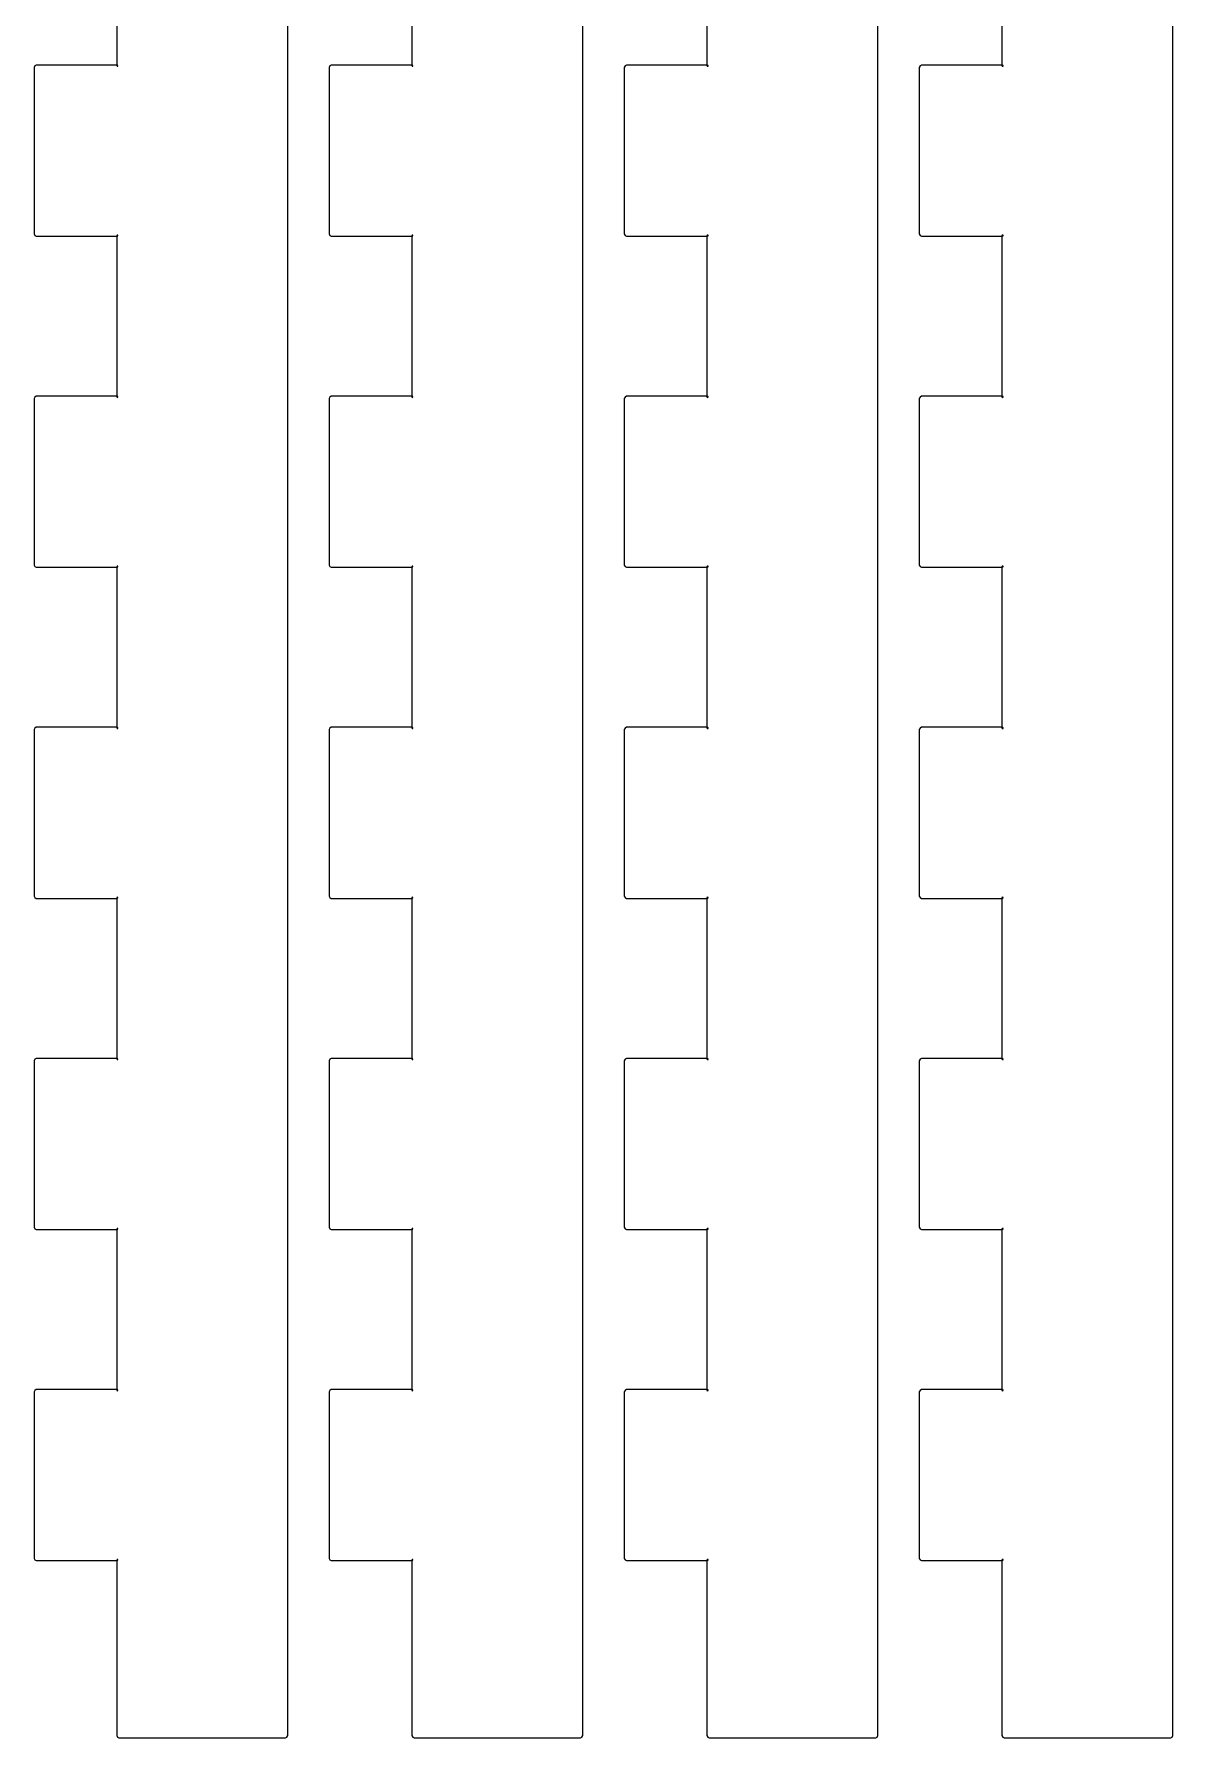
# Model space of a CAD drawing. Header units: millimetres. Extents: x -246 to 1649, y -181 to 287.
# Drawn here: x 1556.2 to 1597.5, y 21.7 to 83.4 of the extents above; entities that cross this region are included whole.
import ezdxf

# ---------------------------------------------------------------- set-up
doc = ezdxf.new("R2010")
doc.units = ezdxf.units.MM
doc.header["$MEASUREMENT"] = 0
doc.layers.add('mlk v1_0', color=7, linetype='Continuous')

msp = doc.modelspace()

# ---------------------------------------------------------------- linework, layer by layer
at = {"layer": 'mlk v1_0'}
for p, q in [((1565.4, 24.8006), (1565.4, 253.65)), ((1576.1, 24.8006), (1576.1, 253.65)), ((1586.8, 24.8006), (1586.8, 253.65)), ((1597.5, 24.8006), (1597.5, 253.65)), ((1559.2, 88.1257), (1559.2, 82.3253)), ((1569.9, 88.1257), (1569.9, 82.3253)), ((1580.6, 88.1257), (1580.6, 82.3253)), ((1591.3, 88.1257), (1591.3, 82.3253)), ((1556.23, 82.2964), (1556.2, 82.2427)), ((1556.2, 82.2427), (1556.2, 82.2247)), ((1556.2, 82.2247), (1556.2, 76.2247)), ((1556.28, 82.3253), (1556.23, 82.2964)), ((1556.3, 82.3253), (1556.28, 82.3253)), ((1559.2, 82.3253), (1556.3, 82.3253)), ((1559.21, 82.3253), (1559.2, 82.3253)), ((1559.2, 82.3253), (1559.2, 82.3158)), ((1559.2, 82.3158), (1559.21, 82.284)), ((1559.24, 82.3115), (1559.21, 82.3253)), ((1559.21, 82.284), (1559.24, 82.2882)), ((1559.24, 82.2882), (1559.24, 82.3115)), ((1566.93, 82.2964), (1566.9, 82.2427)), ((1566.9, 82.2427), (1566.9, 82.2247)), ((1566.9, 82.2247), (1566.9, 76.2247)), ((1566.98, 82.3253), (1566.93, 82.2964)), ((1567, 82.3253), (1566.98, 82.3253)), ((1569.9, 82.3253), (1567, 82.3253)), ((1569.91, 82.3253), (1569.9, 82.3253)), ((1569.9, 82.3253), (1569.9, 82.3158)), ((1569.9, 82.3158), (1569.91, 82.284)), ((1569.94, 82.3115), (1569.91, 82.3253)), ((1569.91, 82.284), (1569.94, 82.2882)), ((1569.94, 82.2882), (1569.94, 82.3115)), ((1577.63, 82.2964), (1577.6, 82.2427)), ((1577.6, 82.2427), (1577.6, 82.2247)), ((1577.6, 82.2247), (1577.6, 76.2247)), ((1577.68, 82.3253), (1577.63, 82.2964)), ((1577.7, 82.3253), (1577.68, 82.3253)), ((1580.6, 82.3253), (1577.7, 82.3253)), ((1580.6, 82.3253), (1580.6, 82.3158)), ((1580.61, 82.3253), (1580.6, 82.3253)), ((1580.6, 82.3158), (1580.61, 82.284)), ((1580.64, 82.3115), (1580.61, 82.3253)), ((1580.61, 82.284), (1580.64, 82.2882)), ((1580.64, 82.2882), (1580.64, 82.3115)), ((1588.33, 82.2964), (1588.3, 82.2427)), ((1588.3, 82.2427), (1588.3, 82.2247)), ((1588.3, 82.2247), (1588.3, 76.2247)), ((1588.38, 82.3253), (1588.33, 82.2964)), ((1588.4, 82.3253), (1588.38, 82.3253)), ((1591.3, 82.3253), (1588.4, 82.3253)), ((1591.31, 82.3253), (1591.3, 82.3253)), ((1591.3, 82.3253), (1591.3, 82.3158)), ((1591.3, 82.3158), (1591.31, 82.284)), ((1591.34, 82.3115), (1591.31, 82.3253)), ((1591.31, 82.284), (1591.34, 82.2882)), ((1591.34, 82.2882), (1591.34, 82.3115)), ((1556.2, 76.2247), (1556.2, 76.2081)), ((1556.2, 76.2081), (1556.23, 76.1545)), ((1556.23, 76.1545), (1556.28, 76.1242)), ((1556.28, 76.1242), (1556.3, 76.1242)), ((1556.3, 76.1242), (1559.2, 76.1242)), ((1559.21, 76.1668), (1559.2, 76.1351)), ((1559.2, 76.1351), (1559.2, 76.1242)), ((1559.2, 76.1242), (1559.2, 70.3255)), ((1559.2, 76.1242), (1559.21, 76.1242)), ((1559.24, 76.163), (1559.21, 76.1668)), ((1559.21, 76.1242), (1559.24, 76.1393)), ((1559.24, 76.1393), (1559.24, 76.163)), ((1566.9, 76.2247), (1566.9, 76.2081)), ((1566.9, 76.2081), (1566.93, 76.1545)), ((1566.93, 76.1545), (1566.98, 76.1242)), ((1566.98, 76.1242), (1567, 76.1242)), ((1567, 76.1242), (1569.9, 76.1242)), ((1569.91, 76.1668), (1569.9, 76.1351)), ((1569.9, 76.1351), (1569.9, 76.1242)), ((1569.9, 76.1242), (1569.9, 70.3255)), ((1569.9, 76.1242), (1569.91, 76.1242)), ((1569.94, 76.163), (1569.91, 76.1668)), ((1569.91, 76.1242), (1569.94, 76.1393)), ((1569.94, 76.1393), (1569.94, 76.163)), ((1577.6, 76.2247), (1577.6, 76.2081)), ((1577.6, 76.2081), (1577.63, 76.1545)), ((1577.63, 76.1545), (1577.68, 76.1242)), ((1577.68, 76.1242), (1577.7, 76.1242)), ((1577.7, 76.1242), (1580.6, 76.1242)), ((1580.61, 76.1668), (1580.6, 76.1351)), ((1580.6, 76.1351), (1580.6, 76.1242)), ((1580.6, 76.1242), (1580.61, 76.1242)), ((1580.6, 76.1242), (1580.6, 70.3255)), ((1580.64, 76.163), (1580.61, 76.1668)), ((1580.61, 76.1242), (1580.64, 76.1393)), ((1580.64, 76.1393), (1580.64, 76.163)), ((1588.3, 76.2247), (1588.3, 76.2081)), ((1588.3, 76.2081), (1588.33, 76.1545)), ((1588.33, 76.1545), (1588.38, 76.1242)), ((1588.38, 76.1242), (1588.4, 76.1242)), ((1588.4, 76.1242), (1591.3, 76.1242)), ((1591.31, 76.1668), (1591.3, 76.1351)), ((1591.3, 76.1351), (1591.3, 76.1242)), ((1591.3, 76.1242), (1591.3, 70.3255)), ((1591.3, 76.1242), (1591.31, 76.1242)), ((1591.34, 76.163), (1591.31, 76.1668)), ((1591.31, 76.1242), (1591.34, 76.1393)), ((1591.34, 76.1393), (1591.34, 76.163)), ((1556.23, 70.2966), (1556.2, 70.2426)), ((1556.2, 70.2426), (1556.2, 70.225)), ((1556.2, 70.225), (1556.2, 64.225)), ((1556.28, 70.3255), (1556.23, 70.2966)), ((1556.3, 70.3255), (1556.28, 70.3255)), ((1559.2, 70.3255), (1556.3, 70.3255)), ((1559.2, 70.3255), (1559.2, 70.3157)), ((1559.21, 70.3255), (1559.2, 70.3255)), ((1559.2, 70.3157), (1559.21, 70.2839)), ((1559.24, 70.3118), (1559.21, 70.3255)), ((1559.21, 70.2839), (1559.24, 70.2882)), ((1559.24, 70.2882), (1559.24, 70.3118)), ((1566.93, 70.2966), (1566.9, 70.2426)), ((1566.9, 70.2426), (1566.9, 70.225)), ((1566.9, 70.225), (1566.9, 64.225)), ((1566.98, 70.3255), (1566.93, 70.2966)), ((1567, 70.3255), (1566.98, 70.3255)), ((1569.9, 70.3255), (1567, 70.3255)), ((1569.91, 70.3255), (1569.9, 70.3255)), ((1569.9, 70.3255), (1569.9, 70.3157)), ((1569.9, 70.3157), (1569.91, 70.2839)), ((1569.94, 70.3118), (1569.91, 70.3255)), ((1569.91, 70.2839), (1569.94, 70.2882)), ((1569.94, 70.2882), (1569.94, 70.3118)), ((1577.63, 70.2966), (1577.6, 70.2426)), ((1577.6, 70.2426), (1577.6, 70.225)), ((1577.6, 70.225), (1577.6, 64.225)), ((1577.68, 70.3255), (1577.63, 70.2966)), ((1577.7, 70.3255), (1577.68, 70.3255)), ((1580.6, 70.3255), (1577.7, 70.3255)), ((1580.61, 70.3255), (1580.6, 70.3255)), ((1580.6, 70.3255), (1580.6, 70.3157)), ((1580.6, 70.3157), (1580.61, 70.2839)), ((1580.64, 70.3118), (1580.61, 70.3255)), ((1580.61, 70.2839), (1580.64, 70.2882)), ((1580.64, 70.2882), (1580.64, 70.3118)), ((1588.33, 70.2966), (1588.3, 70.2426)), ((1588.3, 70.2426), (1588.3, 70.225)), ((1588.3, 70.225), (1588.3, 64.225)), ((1588.38, 70.3255), (1588.33, 70.2966)), ((1588.4, 70.3255), (1588.38, 70.3255)), ((1591.3, 70.3255), (1588.4, 70.3255)), ((1591.3, 70.3255), (1591.3, 70.3157)), ((1591.31, 70.3255), (1591.3, 70.3255)), ((1591.3, 70.3157), (1591.31, 70.2839)), ((1591.34, 70.3118), (1591.31, 70.3255)), ((1591.31, 70.2839), (1591.34, 70.2882)), ((1591.34, 70.2882), (1591.34, 70.3118)), ((1556.2, 64.225), (1556.2, 64.2084)), ((1566.9, 64.225), (1566.9, 64.2084)), ((1577.6, 64.225), (1577.6, 64.2084)), ((1588.3, 64.225), (1588.3, 64.2084)), ((1556.2, 64.2084), (1556.23, 64.1544)), ((1556.23, 64.1544), (1556.28, 64.1255)), ((1556.28, 64.1255), (1556.3, 64.1255)), ((1556.3, 64.1255), (1559.2, 64.1255)), ((1559.21, 64.1685), (1559.2, 64.1368)), ((1559.2, 64.1368), (1559.2, 64.1255)), ((1559.2, 64.1255), (1559.2, 58.3255)), ((1559.2, 64.1255), (1559.21, 64.1255)), ((1559.24, 64.1629), (1559.21, 64.1685)), ((1559.21, 64.1255), (1559.24, 64.1406)), ((1559.24, 64.1406), (1559.24, 64.1629)), ((1566.9, 64.2084), (1566.93, 64.1544)), ((1566.93, 64.1544), (1566.98, 64.1255)), ((1566.98, 64.1255), (1567, 64.1255)), ((1567, 64.1255), (1569.9, 64.1255)), ((1569.91, 64.1685), (1569.9, 64.1368)), ((1569.9, 64.1368), (1569.9, 64.1255)), ((1569.9, 64.1255), (1569.91, 64.1255)), ((1569.9, 64.1255), (1569.9, 58.3255)), ((1569.94, 64.1629), (1569.91, 64.1685)), ((1569.91, 64.1255), (1569.94, 64.1406)), ((1569.94, 64.1406), (1569.94, 64.1629)), ((1577.6, 64.2084), (1577.63, 64.1544)), ((1577.63, 64.1544), (1577.68, 64.1255)), ((1577.68, 64.1255), (1577.7, 64.1255)), ((1577.7, 64.1255), (1580.6, 64.1255)), ((1580.61, 64.1685), (1580.6, 64.1368)), ((1580.6, 64.1368), (1580.6, 64.1255)), ((1580.6, 64.1255), (1580.6, 58.3255)), ((1580.6, 64.1255), (1580.61, 64.1255)), ((1580.64, 64.1629), (1580.61, 64.1685)), ((1580.61, 64.1255), (1580.64, 64.1406)), ((1580.64, 64.1406), (1580.64, 64.1629)), ((1588.3, 64.2084), (1588.33, 64.1544)), ((1588.33, 64.1544), (1588.38, 64.1255)), ((1588.38, 64.1255), (1588.4, 64.1255)), ((1588.4, 64.1255), (1591.3, 64.1255)), ((1591.31, 64.1685), (1591.3, 64.1368)), ((1591.3, 64.1368), (1591.3, 64.1255)), ((1591.3, 64.1255), (1591.31, 64.1255)), ((1591.3, 64.1255), (1591.3, 58.3255)), ((1591.34, 64.1629), (1591.31, 64.1685)), ((1591.31, 64.1255), (1591.34, 64.1406)), ((1591.34, 64.1406), (1591.34, 64.1629)), ((1556.23, 58.2965), (1556.2, 58.2429)), ((1556.2, 58.2429), (1556.2, 58.2249)), ((1556.2, 58.2249), (1556.2, 52.2249)), ((1556.28, 58.3255), (1556.23, 58.2965)), ((1556.3, 58.3255), (1556.28, 58.3255)), ((1559.2, 58.3255), (1556.3, 58.3255)), ((1559.21, 58.3255), (1559.2, 58.3255)), ((1559.2, 58.3255), (1559.2, 58.3159)), ((1559.2, 58.3159), (1559.21, 58.2842)), ((1559.24, 58.3117), (1559.21, 58.3255)), ((1559.21, 58.2842), (1559.24, 58.2884)), ((1559.24, 58.2884), (1559.24, 58.3117)), ((1566.93, 58.2965), (1566.9, 58.2429)), ((1566.9, 58.2429), (1566.9, 58.2249)), ((1566.9, 58.2249), (1566.9, 52.2249)), ((1566.98, 58.3255), (1566.93, 58.2965)), ((1567, 58.3255), (1566.98, 58.3255)), ((1569.9, 58.3255), (1567, 58.3255)), ((1569.9, 58.3255), (1569.9, 58.3159)), ((1569.91, 58.3255), (1569.9, 58.3255)), ((1569.9, 58.3159), (1569.91, 58.2842)), ((1569.94, 58.3117), (1569.91, 58.3255)), ((1569.91, 58.2842), (1569.94, 58.2884)), ((1569.94, 58.2884), (1569.94, 58.3117)), ((1577.63, 58.2965), (1577.6, 58.2429)), ((1577.6, 58.2429), (1577.6, 58.2249)), ((1577.6, 58.2249), (1577.6, 52.2249)), ((1577.68, 58.3255), (1577.63, 58.2965)), ((1577.7, 58.3255), (1577.68, 58.3255)), ((1580.6, 58.3255), (1577.7, 58.3255)), ((1580.6, 58.3255), (1580.6, 58.3159)), ((1580.61, 58.3255), (1580.6, 58.3255)), ((1580.6, 58.3159), (1580.61, 58.2842)), ((1580.64, 58.3117), (1580.61, 58.3255)), ((1580.61, 58.2842), (1580.64, 58.2884)), ((1580.64, 58.2884), (1580.64, 58.3117)), ((1588.33, 58.2965), (1588.3, 58.2429)), ((1588.3, 58.2429), (1588.3, 58.2249)), ((1588.3, 58.2249), (1588.3, 52.2249)), ((1588.38, 58.3255), (1588.33, 58.2965)), ((1588.4, 58.3255), (1588.38, 58.3255)), ((1591.3, 58.3255), (1588.4, 58.3255)), ((1591.3, 58.3255), (1591.3, 58.3159)), ((1591.31, 58.3255), (1591.3, 58.3255)), ((1591.3, 58.3159), (1591.31, 58.2842)), ((1591.34, 58.3117), (1591.31, 58.3255)), ((1591.31, 58.2842), (1591.34, 58.2884)), ((1591.34, 58.2884), (1591.34, 58.3117)), ((1556.2, 52.2249), (1556.2, 52.2083)), ((1556.2, 52.2083), (1556.23, 52.1547)), ((1556.23, 52.1547), (1556.28, 52.1257)), ((1556.28, 52.1257), (1556.3, 52.1257)), ((1556.3, 52.1257), (1559.2, 52.1257)), ((1559.21, 52.1684), (1559.2, 52.1367)), ((1559.2, 52.1367), (1559.2, 52.1257)), ((1559.2, 52.1257), (1559.21, 52.1257)), ((1559.2, 52.1257), (1559.2, 46.3254)), ((1559.24, 52.1628), (1559.21, 52.1684)), ((1559.21, 52.1257), (1559.24, 52.1409)), ((1559.24, 52.1409), (1559.24, 52.1628)), ((1566.9, 52.2249), (1566.9, 52.2083)), ((1566.9, 52.2083), (1566.93, 52.1547)), ((1566.93, 52.1547), (1566.98, 52.1257)), ((1566.98, 52.1257), (1567, 52.1257)), ((1567, 52.1257), (1569.9, 52.1257)), ((1569.91, 52.1684), (1569.9, 52.1367)), ((1569.9, 52.1367), (1569.9, 52.1257)), ((1569.9, 52.1257), (1569.91, 52.1257)), ((1569.9, 52.1257), (1569.9, 46.3254)), ((1569.94, 52.1628), (1569.91, 52.1684)), ((1569.91, 52.1257), (1569.94, 52.1409)), ((1569.94, 52.1409), (1569.94, 52.1628)), ((1577.6, 52.2249), (1577.6, 52.2083)), ((1577.6, 52.2083), (1577.63, 52.1547)), ((1577.63, 52.1547), (1577.68, 52.1257)), ((1577.68, 52.1257), (1577.7, 52.1257)), ((1577.7, 52.1257), (1580.6, 52.1257)), ((1580.61, 52.1684), (1580.6, 52.1367)), ((1580.6, 52.1367), (1580.6, 52.1257)), ((1580.6, 52.1257), (1580.6, 46.3254)), ((1580.6, 52.1257), (1580.61, 52.1257)), ((1580.64, 52.1628), (1580.61, 52.1684)), ((1580.61, 52.1257), (1580.64, 52.1409)), ((1580.64, 52.1409), (1580.64, 52.1628)), ((1588.3, 52.2249), (1588.3, 52.2083)), ((1588.3, 52.2083), (1588.33, 52.1547)), ((1588.33, 52.1547), (1588.38, 52.1257)), ((1588.38, 52.1257), (1588.4, 52.1257)), ((1588.4, 52.1257), (1591.3, 52.1257)), ((1591.31, 52.1684), (1591.3, 52.1367)), ((1591.3, 52.1367), (1591.3, 52.1257)), ((1591.3, 52.1257), (1591.3, 46.3254)), ((1591.3, 52.1257), (1591.31, 52.1257)), ((1591.34, 52.1628), (1591.31, 52.1684)), ((1591.31, 52.1257), (1591.34, 52.1409)), ((1591.34, 52.1409), (1591.34, 52.1628)), ((1556.28, 46.3254), (1556.23, 46.2964)), ((1556.3, 46.3254), (1556.28, 46.3254)), ((1559.2, 46.3254), (1556.3, 46.3254)), ((1559.2, 46.3254), (1559.2, 46.3158)), ((1559.21, 46.3254), (1559.2, 46.3254)), ((1559.2, 46.3158), (1559.21, 46.2841)), ((1559.24, 46.3116), (1559.21, 46.3254)), ((1566.98, 46.3254), (1566.93, 46.2964)), ((1567, 46.3254), (1566.98, 46.3254)), ((1569.9, 46.3254), (1567, 46.3254)), ((1569.91, 46.3254), (1569.9, 46.3254)), ((1569.9, 46.3254), (1569.9, 46.3158)), ((1569.9, 46.3158), (1569.91, 46.2841)), ((1569.94, 46.3116), (1569.91, 46.3254)), ((1577.68, 46.3254), (1577.63, 46.2964)), ((1577.7, 46.3254), (1577.68, 46.3254)), ((1580.6, 46.3254), (1577.7, 46.3254)), ((1580.6, 46.3254), (1580.6, 46.3158)), ((1580.61, 46.3254), (1580.6, 46.3254)), ((1580.6, 46.3158), (1580.61, 46.2841)), ((1580.64, 46.3116), (1580.61, 46.3254)), ((1588.38, 46.3254), (1588.33, 46.2964)), ((1588.4, 46.3254), (1588.38, 46.3254)), ((1591.3, 46.3254), (1588.4, 46.3254)), ((1591.3, 46.3254), (1591.3, 46.3158)), ((1591.31, 46.3254), (1591.3, 46.3254)), ((1591.3, 46.3158), (1591.31, 46.2841)), ((1591.34, 46.3116), (1591.31, 46.3254)), ((1556.23, 46.2964), (1556.2, 46.2428)), ((1556.2, 46.2428), (1556.2, 46.2248)), ((1556.2, 46.2248), (1556.2, 40.2248)), ((1559.21, 46.2841), (1559.24, 46.2883)), ((1559.24, 46.2883), (1559.24, 46.3116)), ((1566.93, 46.2964), (1566.9, 46.2428)), ((1566.9, 46.2428), (1566.9, 46.2248)), ((1566.9, 46.2248), (1566.9, 40.2248)), ((1569.91, 46.2841), (1569.94, 46.2883)), ((1569.94, 46.2883), (1569.94, 46.3116)), ((1577.63, 46.2964), (1577.6, 46.2428)), ((1577.6, 46.2428), (1577.6, 46.2248)), ((1577.6, 46.2248), (1577.6, 40.2248)), ((1580.61, 46.2841), (1580.64, 46.2883)), ((1580.64, 46.2883), (1580.64, 46.3116)), ((1588.33, 46.2964), (1588.3, 46.2428)), ((1588.3, 46.2428), (1588.3, 46.2248)), ((1588.3, 46.2248), (1588.3, 40.2248)), ((1591.31, 46.2841), (1591.34, 46.2883)), ((1591.34, 46.2883), (1591.34, 46.3116)), ((1556.2, 40.2248), (1556.2, 40.2086)), ((1556.2, 40.2086), (1556.23, 40.1546)), ((1556.23, 40.1546), (1556.28, 40.1242)), ((1559.21, 40.1669), (1559.2, 40.1355)), ((1559.24, 40.163), (1559.21, 40.1669)), ((1559.21, 40.1242), (1559.24, 40.1394)), ((1559.24, 40.1394), (1559.24, 40.163)), ((1566.9, 40.2248), (1566.9, 40.2086)), ((1566.9, 40.2086), (1566.93, 40.1546)), ((1566.93, 40.1546), (1566.98, 40.1242)), ((1569.91, 40.1669), (1569.9, 40.1355)), ((1569.94, 40.163), (1569.91, 40.1669)), ((1569.91, 40.1242), (1569.94, 40.1394)), ((1569.94, 40.1394), (1569.94, 40.163)), ((1577.6, 40.2248), (1577.6, 40.2086)), ((1577.6, 40.2086), (1577.63, 40.1546)), ((1577.63, 40.1546), (1577.68, 40.1242)), ((1580.61, 40.1669), (1580.6, 40.1355)), ((1580.64, 40.163), (1580.61, 40.1669)), ((1580.61, 40.1242), (1580.64, 40.1394)), ((1580.64, 40.1394), (1580.64, 40.163)), ((1588.3, 40.2248), (1588.3, 40.2086)), ((1588.3, 40.2086), (1588.33, 40.1546)), ((1588.33, 40.1546), (1588.38, 40.1242)), ((1591.31, 40.1669), (1591.3, 40.1355)), ((1591.34, 40.163), (1591.31, 40.1669)), ((1591.31, 40.1242), (1591.34, 40.1394)), ((1591.34, 40.1394), (1591.34, 40.163)), ((1556.28, 40.1242), (1556.3, 40.1242)), ((1556.3, 40.1242), (1559.2, 40.1242)), ((1559.2, 40.1355), (1559.2, 40.1242)), ((1559.2, 40.1242), (1559.21, 40.1242)), ((1559.2, 40.1242), (1559.2, 34.3256)), ((1566.98, 40.1242), (1567, 40.1242)), ((1567, 40.1242), (1569.9, 40.1242)), ((1569.9, 40.1355), (1569.9, 40.1242)), ((1569.9, 40.1242), (1569.91, 40.1242)), ((1569.9, 40.1242), (1569.9, 34.3256)), ((1577.68, 40.1242), (1577.7, 40.1242)), ((1577.7, 40.1242), (1580.6, 40.1242)), ((1580.6, 40.1355), (1580.6, 40.1242)), ((1580.6, 40.1242), (1580.6, 34.3256)), ((1580.6, 40.1242), (1580.61, 40.1242)), ((1588.38, 40.1242), (1588.4, 40.1242)), ((1588.4, 40.1242), (1591.3, 40.1242)), ((1591.3, 40.1355), (1591.3, 40.1242)), ((1591.3, 40.1242), (1591.31, 40.1242)), ((1591.3, 40.1242), (1591.3, 34.3256)), ((1556.23, 34.2966), (1556.2, 34.2429)), ((1556.2, 34.2429), (1556.2, 34.2249)), ((1556.2, 34.2249), (1556.2, 28.225)), ((1556.28, 34.3256), (1556.23, 34.2966)), ((1556.3, 34.3256), (1556.28, 34.3256)), ((1559.2, 34.3256), (1556.3, 34.3256)), ((1559.2, 34.3256), (1559.2, 34.3159)), ((1559.21, 34.3256), (1559.2, 34.3256)), ((1559.2, 34.3159), (1559.21, 34.2842)), ((1559.24, 34.3118), (1559.21, 34.3256)), ((1559.21, 34.2842), (1559.24, 34.2883)), ((1559.24, 34.2883), (1559.24, 34.3118)), ((1566.93, 34.2966), (1566.9, 34.2429)), ((1566.9, 34.2429), (1566.9, 34.2249)), ((1566.9, 34.2249), (1566.9, 28.225)), ((1566.98, 34.3256), (1566.93, 34.2966)), ((1567, 34.3256), (1566.98, 34.3256)), ((1569.9, 34.3256), (1567, 34.3256)), ((1569.91, 34.3256), (1569.9, 34.3256)), ((1569.9, 34.3256), (1569.9, 34.3159)), ((1569.9, 34.3159), (1569.91, 34.2842)), ((1569.94, 34.3118), (1569.91, 34.3256)), ((1569.91, 34.2842), (1569.94, 34.2883)), ((1569.94, 34.2883), (1569.94, 34.3118)), ((1577.63, 34.2966), (1577.6, 34.2429)), ((1577.6, 34.2429), (1577.6, 34.2249)), ((1577.6, 34.2249), (1577.6, 28.225)), ((1577.68, 34.3256), (1577.63, 34.2966)), ((1577.7, 34.3256), (1577.68, 34.3256)), ((1580.6, 34.3256), (1577.7, 34.3256)), ((1580.6, 34.3256), (1580.6, 34.3159)), ((1580.61, 34.3256), (1580.6, 34.3256)), ((1580.6, 34.3159), (1580.61, 34.2842)), ((1580.64, 34.3118), (1580.61, 34.3256)), ((1580.61, 34.2842), (1580.64, 34.2883)), ((1580.64, 34.2883), (1580.64, 34.3118)), ((1588.33, 34.2966), (1588.3, 34.2429)), ((1588.3, 34.2429), (1588.3, 34.2249)), ((1588.3, 34.2249), (1588.3, 28.225)), ((1588.38, 34.3256), (1588.33, 34.2966)), ((1588.4, 34.3256), (1588.38, 34.3256)), ((1591.3, 34.3256), (1588.4, 34.3256)), ((1591.31, 34.3256), (1591.3, 34.3256)), ((1591.3, 34.3256), (1591.3, 34.3159)), ((1591.3, 34.3159), (1591.31, 34.2842)), ((1591.34, 34.3118), (1591.31, 34.3256)), ((1591.31, 34.2842), (1591.34, 34.2883)), ((1591.34, 34.2883), (1591.34, 34.3118)), ((1556.2, 28.225), (1556.2, 28.2084)), ((1556.2, 28.2084), (1556.23, 28.1547)), ((1556.23, 28.1547), (1556.28, 28.1244)), ((1556.28, 28.1244), (1556.3, 28.1244)), ((1556.3, 28.1244), (1559.2, 28.1244)), ((1559.21, 28.1671), (1559.2, 28.1354)), ((1559.2, 28.1354), (1559.2, 28.1244)), ((1559.2, 28.1244), (1559.21, 28.1244)), ((1559.2, 28.1244), (1559.2, 24.8006)), ((1559.24, 28.163), (1559.21, 28.1671)), ((1559.21, 28.1244), (1559.24, 28.1395)), ((1559.24, 28.1395), (1559.24, 28.163)), ((1566.9, 28.225), (1566.9, 28.2084)), ((1566.9, 28.2084), (1566.93, 28.1547)), ((1566.93, 28.1547), (1566.98, 28.1244)), ((1566.98, 28.1244), (1567, 28.1244)), ((1567, 28.1244), (1569.9, 28.1244)), ((1569.91, 28.1671), (1569.9, 28.1354)), ((1569.9, 28.1354), (1569.9, 28.1244)), ((1569.9, 28.1244), (1569.91, 28.1244)), ((1569.9, 28.1244), (1569.9, 24.8006)), ((1569.94, 28.163), (1569.91, 28.1671)), ((1569.91, 28.1244), (1569.94, 28.1395)), ((1569.94, 28.1395), (1569.94, 28.163)), ((1577.6, 28.225), (1577.6, 28.2084)), ((1577.6, 28.2084), (1577.63, 28.1547)), ((1577.63, 28.1547), (1577.68, 28.1244)), ((1577.68, 28.1244), (1577.7, 28.1244)), ((1577.7, 28.1244), (1580.6, 28.1244)), ((1580.61, 28.1671), (1580.6, 28.1354)), ((1580.6, 28.1354), (1580.6, 28.1244)), ((1580.6, 28.1244), (1580.6, 24.8006)), ((1580.6, 28.1244), (1580.61, 28.1244)), ((1580.64, 28.163), (1580.61, 28.1671)), ((1580.61, 28.1244), (1580.64, 28.1395)), ((1580.64, 28.1395), (1580.64, 28.163)), ((1588.3, 28.225), (1588.3, 28.2084)), ((1588.3, 28.2084), (1588.33, 28.1547)), ((1588.33, 28.1547), (1588.38, 28.1244)), ((1588.38, 28.1244), (1588.4, 28.1244)), ((1588.4, 28.1244), (1591.3, 28.1244)), ((1591.31, 28.1671), (1591.3, 28.1354)), ((1591.3, 28.1354), (1591.3, 28.1244)), ((1591.3, 28.1244), (1591.31, 28.1244)), ((1591.3, 28.1244), (1591.3, 24.8006)), ((1591.34, 28.163), (1591.31, 28.1671)), ((1591.31, 28.1244), (1591.34, 28.1395)), ((1591.34, 28.1395), (1591.34, 28.163)), ((1559.2, 24.8006), (1559.2, 21.8006)), ((1565.4, 21.8006), (1565.4, 24.8006)), ((1569.9, 24.8006), (1569.9, 21.8006)), ((1576.1, 21.8006), (1576.1, 24.8006)), ((1580.6, 24.8006), (1580.6, 21.8006)), ((1586.8, 21.8006), (1586.8, 24.8006)), ((1591.3, 24.8006), (1591.3, 21.8006)), ((1597.5, 21.8006), (1597.5, 24.8006)), ((1559.2, 21.8006), (1559.2, 21.784)), ((1559.2, 21.784), (1559.23, 21.7303)), ((1559.23, 21.7303), (1559.28, 21.7)), ((1559.28, 21.7), (1559.3, 21.7)), ((1559.3, 21.7), (1565.3, 21.7)), ((1565.3, 21.7), (1565.32, 21.7)), ((1565.32, 21.7), (1565.37, 21.7303)), ((1565.37, 21.7303), (1565.4, 21.784)), ((1565.4, 21.784), (1565.4, 21.8006)), ((1569.9, 21.8006), (1569.9, 21.784)), ((1569.9, 21.784), (1569.93, 21.7303)), ((1569.93, 21.7303), (1569.98, 21.7)), ((1569.98, 21.7), (1570, 21.7)), ((1570, 21.7), (1576, 21.7)), ((1576, 21.7), (1576.02, 21.7)), ((1576.02, 21.7), (1576.07, 21.7303)), ((1576.07, 21.7303), (1576.1, 21.784)), ((1576.1, 21.784), (1576.1, 21.8006)), ((1580.6, 21.8006), (1580.6, 21.784)), ((1580.6, 21.784), (1580.63, 21.7303)), ((1580.63, 21.7303), (1580.68, 21.7)), ((1580.68, 21.7), (1580.7, 21.7)), ((1580.7, 21.7), (1586.7, 21.7)), ((1586.7, 21.7), (1586.72, 21.7)), ((1586.72, 21.7), (1586.77, 21.7303)), ((1586.77, 21.7303), (1586.8, 21.784)), ((1586.8, 21.784), (1586.8, 21.8006)), ((1591.3, 21.8006), (1591.3, 21.784)), ((1591.3, 21.784), (1591.33, 21.7303)), ((1591.33, 21.7303), (1591.38, 21.7)), ((1591.38, 21.7), (1591.4, 21.7)), ((1591.4, 21.7), (1597.4, 21.7)), ((1597.4, 21.7), (1597.42, 21.7)), ((1597.42, 21.7), (1597.47, 21.7303)), ((1597.47, 21.7303), (1597.5, 21.784)), ((1597.5, 21.784), (1597.5, 21.8006))]:
    msp.add_line(p, q, dxfattribs=at)

doc.saveas('drawing.dxf')
